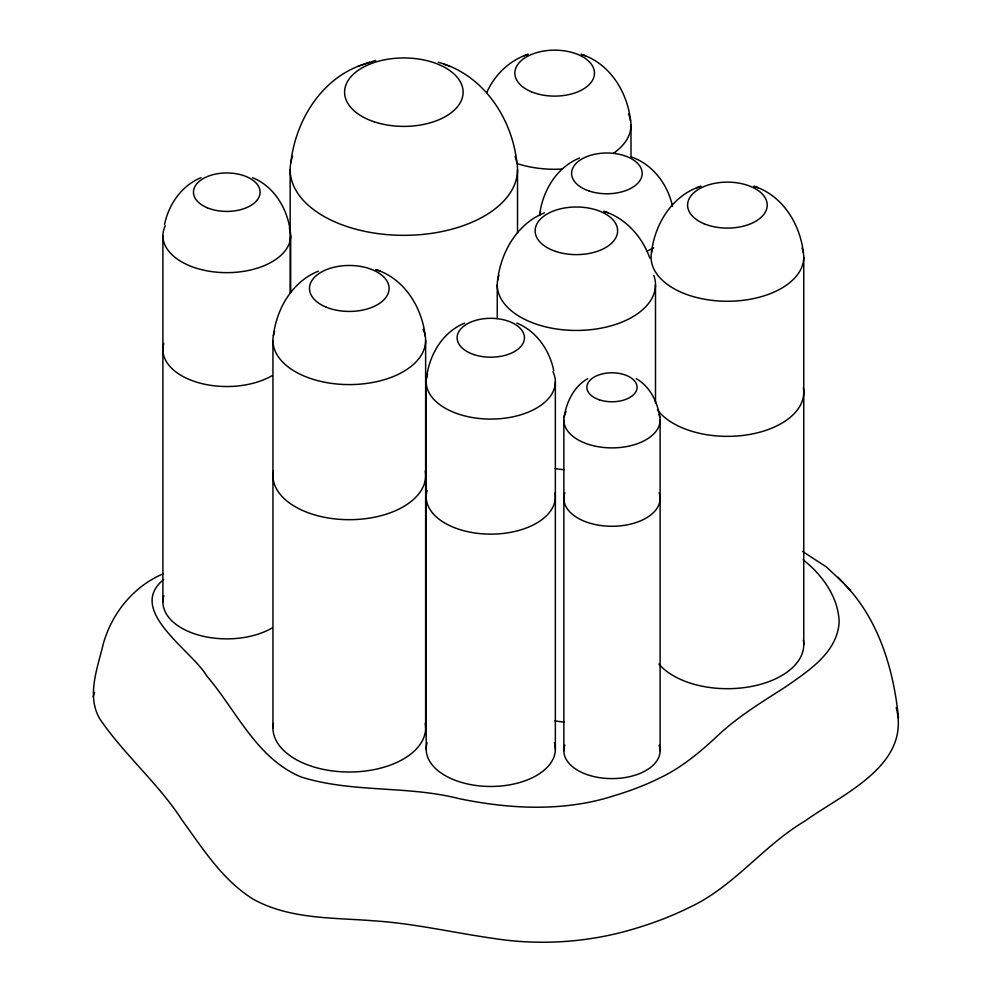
<?xml version="1.0" encoding="UTF-8"?>
<svg xmlns="http://www.w3.org/2000/svg" width="992" height="992" viewBox="0 0 992 992"><rect width="100%" height="100%" fill="white"/><g stroke="black" fill="none" stroke-linecap="round" stroke-linejoin="round"><path stroke-width="1.49" d="M896.21 707.631C911.202 765.415 842.518 793.96 804.847 821.103C763.071 845.816 733.572 887.183 688.956 907.63A278.913 161.026 0 0 1 636.207 928.227C590.054 942.412 540.925 945.884 493.235 938.382C453.716 932.765 414.693 923.564 374.79 920.898C334.019 917.501 290.532 919.646 253.543 899.384C222.555 880.313 202.852 848.718 181.945 819.925C158.336 783.457 124.632 755.11 100.142 719.411C86.13 696.372 97.501 668.323 103.218 644.068C111.823 613.329 133.3 586.619 162.899 573.922M290.768 162.924C295.566 120.54 321.532 77.81 363.692 64.319M273.358 335.966C276.545 308.822 292.218 281.567 318.457 271.138M426.535 377.952C429.214 354.925 442.544 332.072 464.69 323.107M497.674 280.054C500.972 251.918 517.229 223.671 544.422 212.871M651.484 252.638C654.708 224.167 672.142 195.474 700.451 186.422M564.113 417.235C566.444 401.983 573.884 386.545 587.723 378.671M164.511 224.576C168.64 204.464 181.586 185.603 200.992 177.692M93.161 696.83L94.525 692.466M486.849 92.38C494.562 74.946 509.442 60.413 527.707 54.436M163.692 579.539C125.612 610.154 192.299 650.74 206.77 675.986C236.505 710.656 256.382 758.161 300.824 776.872C351.887 793.092 406.906 785.342 458.763 798.572C510.21 809.236 564.361 812.002 614.953 795.472A238.105 137.466 0 0 0 659.99 777.889C681.616 767.572 700.129 752.134 717.501 735.853C738.122 716.348 762.55 701.741 786.272 686.427C808.79 670.629 837.248 652.488 839.158 622.158C838.389 596.961 822.269 574.876 803.098 559.748M579.539 158.026C556.314 167.437 542.339 191.382 539.536 215.524A67.704 39.085 0 0 1 540.603 211.556M364.523 64.034L375.708 60.487M357.938 66.39L369.458 62.26M523.838 55.825L528.265 54.238M696.582 187.81L701.009 186.223M581.064 54.238C609.658 63.116 627.378 91.983 630.59 120.652M438.216 62.26C483.154 74.214 512.17 118.296 516.919 162.924M753.808 186.223C782.403 195.102 800.122 223.969 803.346 252.638M603.731 211.222C625.667 218.091 642.27 236.803 649.834 258.118M375.683 269.551C404.277 278.43 421.997 307.297 425.221 335.966M581.622 54.436L585.491 55.825M443.982 64.319L449.748 66.39M754.366 186.422L758.235 187.81M630.788 156.798C652.6 164.002 667.839 184.4 672.526 206.41M604.314 211.432L608.319 212.871M376.241 269.75L380.11 271.138M252.588 177.692C274.511 186.57 287.692 209.163 290.346 231.954M516.857 323.107C536.461 331.105 549.543 350.164 553.722 370.487M802.491 551.428L826.249 566.829L843.448 582.986M636.232 378.671C650.07 386.545 657.51 401.983 659.841 417.235M844.973 584.648C879.048 620.273 893.693 669.86 898.479 717.898M838.066 577.245L850.466 590.5M803.756 257.188L803.756 644.614M660.102 420.1L660.102 750.832M655.489 284.766L655.489 403.087M630.999 125.203L630.999 157.443M563.853 420.1L563.853 750.832M555.359 381.796L555.359 749.183M517.526 169.706L517.526 232.872M497.252 284.766L497.252 318.581M426.188 381.796L426.188 749.183M425.63 340.516L425.63 727.942M290.681 235.761L290.681 292.702M290.16 169.706L290.16 292.975M272.949 340.516L272.949 727.942M162.899 235.761L162.899 601.97M425.221 471.064A76.334 44.07 0 0 1 349.283 519.684A76.334 44.07 0 0 1 273.358 471.064M423.113 329.294A76.334 44.07 0 0 1 351.23 384.574A76.334 44.07 0 0 1 274.561 331.477M515.108 156.252A113.683 65.633 0 0 1 403.843 235.34A113.683 65.633 0 0 1 292.578 156.252M628.494 113.993A76.334 44.07 0 0 1 613.279 153.438M562.551 169.037A76.334 44.07 0 0 1 517.626 163.742M653.666 247.814A67.704 39.085 0 0 1 646.524 251.249M564.163 469.737A79.112 45.682 0 0 1 554.937 468.571M653.802 275.404A79.112 45.682 0 0 1 576.377 330.448A79.112 45.682 0 0 1 498.939 275.404M803.346 387.736A76.334 44.07 0 0 1 746.74 434.918A76.334 44.07 0 0 1 657.349 409.795M802.131 248.149A76.334 44.07 0 0 1 727.409 301.258A76.334 44.07 0 0 1 652.699 248.149M555.012 492.999A64.579 37.287 0 0 1 488.56 534.118A64.579 37.287 0 0 1 427.143 490.47M552.941 371.702A64.579 37.287 0 0 1 492.962 419.058A64.579 37.287 0 0 1 427.564 374.158M659.085 492.801A48.124 27.788 0 0 1 611.977 526.281A48.124 27.788 0 0 1 564.87 492.801M659.085 414.408A48.124 27.788 0 0 1 609.522 447.851A48.124 27.788 0 0 1 566.122 411.668M271.969 375.72A63.897 36.89 0 0 1 197.358 382.379A63.897 36.89 0 0 1 163.841 343.319M289.329 228.197A63.897 36.89 0 0 1 224.626 272.626A63.897 36.89 0 0 1 165.28 225.767M271.969 628.06A63.897 36.89 0 0 1 197.358 634.719A63.897 36.89 0 0 1 163.841 595.659M659.085 745.141A48.124 27.788 0 0 1 611.977 778.608A48.124 27.788 0 0 1 564.87 745.141M554.404 742.797A64.579 37.287 0 0 1 490.767 786.47A64.579 37.287 0 0 1 427.143 742.797M803.346 640.063A76.334 44.07 0 0 1 748.551 686.972A76.334 44.07 0 0 1 658.924 664.082M564.163 722.064A79.112 45.682 0 0 1 554.937 720.911M425.221 723.391A76.334 44.07 0 0 1 349.283 772.012A76.334 44.07 0 0 1 273.358 723.391M325.934 307.061A39.804 22.977 0 0 0 388.876 290.817A39.804 22.977 0 0 0 333.052 267.468A39.804 22.977 0 0 0 325.934 307.061M374.207 121.805A59.272 34.224 0 0 0 463.115 92.169A59.272 34.224 0 0 0 374.207 62.533A59.272 34.224 0 0 0 374.207 121.805M531.315 91.748A39.804 22.977 0 0 0 594.258 75.516A39.804 22.977 0 0 0 538.433 52.154A39.804 22.977 0 0 0 531.315 91.748M589.223 191.034A35.303 20.386 0 0 0 642.184 173.389A35.303 20.386 0 0 0 589.223 155.732A35.303 20.386 0 0 0 589.223 191.034M555.743 251.435A41.255 23.82 0 0 0 617.619 230.814A41.255 23.82 0 0 0 555.743 210.18A41.255 23.82 0 0 0 555.743 251.435M704.06 223.733A39.804 22.977 0 0 0 767.002 207.489A39.804 22.977 0 0 0 711.177 184.14A39.804 22.977 0 0 0 704.06 223.733M473.94 354.59A33.678 19.443 0 0 0 524.446 337.751A33.678 19.443 0 0 0 473.94 320.924A33.678 19.443 0 0 0 473.94 354.59M599.428 399.826A25.098 14.483 0 0 0 637.075 387.277A25.098 14.483 0 0 0 599.428 374.728A25.098 14.483 0 0 0 599.428 399.826M207.241 207.762A33.319 19.232 0 0 0 259.929 194.172A33.319 19.232 0 0 0 213.206 174.617A33.319 19.232 0 0 0 207.241 207.762"/></g></svg>
